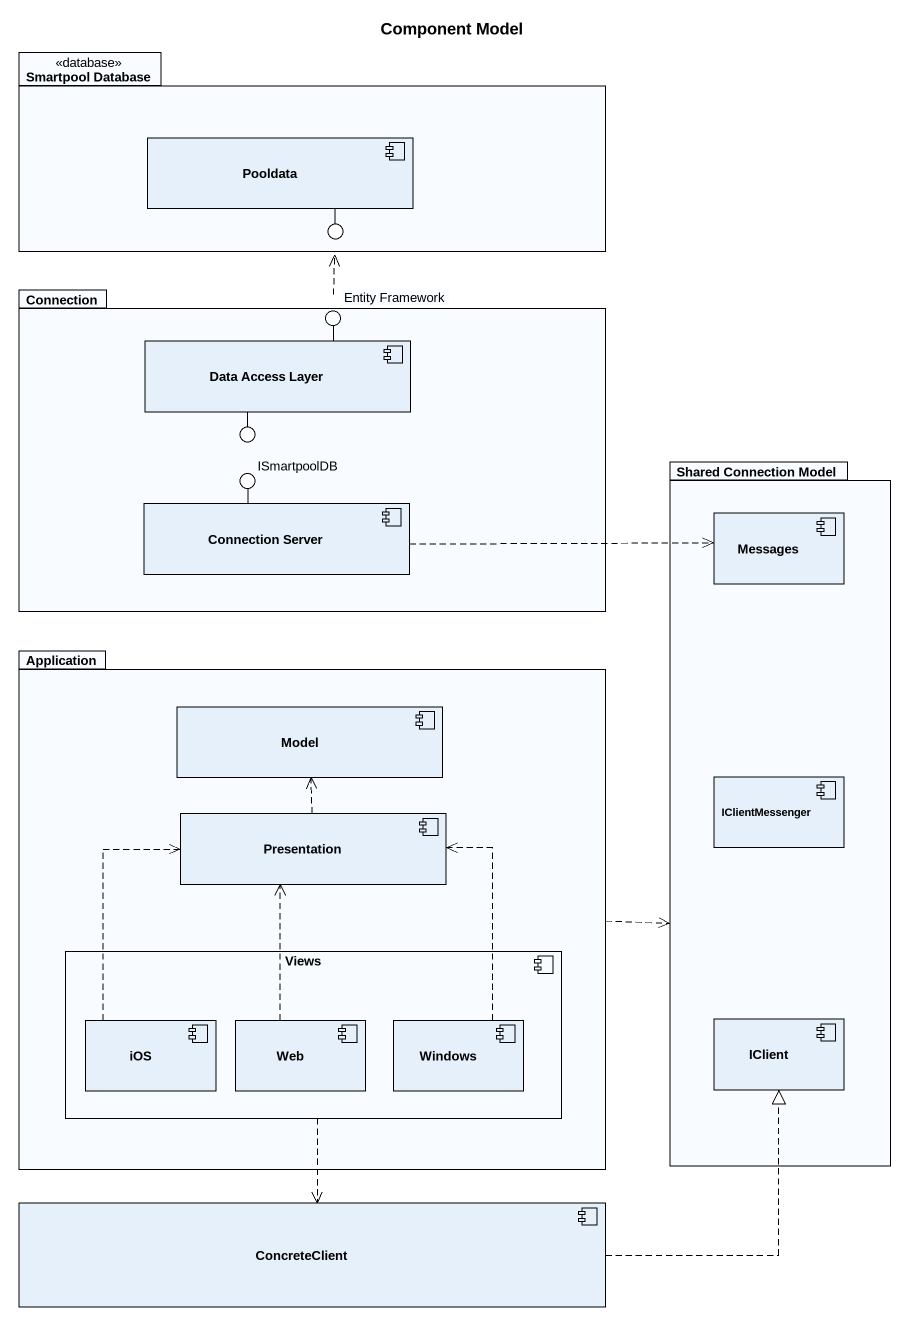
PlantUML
@startuml
title Component Model
package "Smartpool Database" as Smartpool_Database <<database>> {
  component Pooldata
}
() " " as lollipop1
package Connection {
  component "Data Access Layer" as Data_Access_Layer
  component "Connection Server" as Connection_Server
}
() "Entity Framework" as Entity_Framework
() ISmartpoolDB
() " " as lollipop2
package "Shared Connection Model" as Shared_Connection_Model {
  component Messages
  component IClientMessenger
  component IClient
}
package Application {
  component Model
  component Presentation
  component Views {
    component iOS
    component Web
    component Windows
  }
}
component ConcreteClient
Pooldata -- lollipop1
Data_Access_Layer -up- Entity_Framework
Data_Access_Layer -- ISmartpoolDB
Connection_Server -up- lollipop2
Entity_Framework .up.> lollipop1
Connection_Server .right.> Messages
Application .right.> Shared_Connection_Model
Presentation .up.> Model
Views ..> ConcreteClient
iOS .up.> Presentation
Web .up.> Presentation
Windows .up.> Presentation
ConcreteClient .right.|> IClient
@enduml
